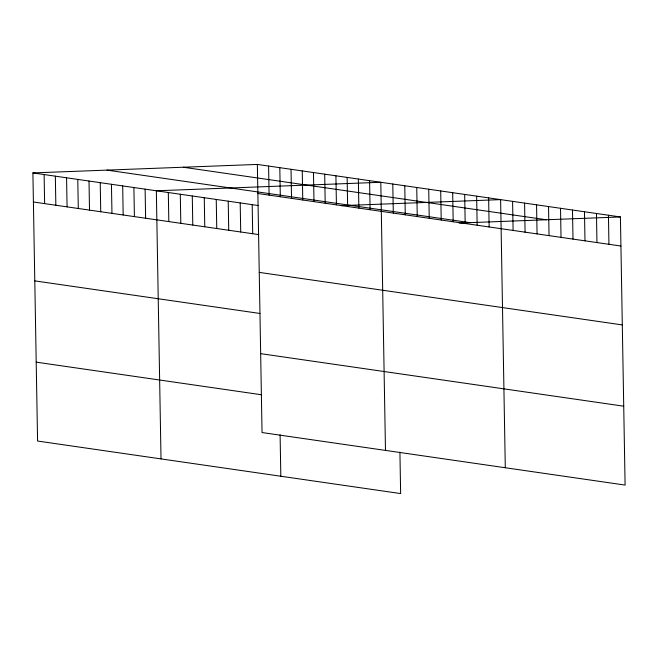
<?xml version="1.0" encoding="UTF-8"?>
<svg xmlns="http://www.w3.org/2000/svg" width="658" height="658" viewBox="0 0 658 658"><rect width="100%" height="100%" fill="white"/><g stroke="black" fill="none" stroke-linecap="round" stroke-linejoin="round"><path stroke-width="0.99" d="M399.916 452.112L400.64 493.574L37.58 441.041L32.9 172.922L257.36 164.426L620.42 216.959L625.1 485.078L262.04 432.545L257.36 164.426M341.329 205.65L500.615 199.621L505.295 467.739M459.169 223.062L620.42 216.959M183.294 167.231L546.346 219.764M106.974 170.118L470.026 222.651M257.87 193.501L620.93 246.034M32.9 172.922L258.175 205.518M33.41 201.998L258.684 234.593M259.252 272.387L622.303 324.92M34.784 280.884L260.058 313.479M260.667 353.659L623.726 406.192M36.206 362.155L261.481 394.751M608.436 215.224L608.946 244.299M596.461 213.488L596.962 242.563M584.477 211.753L584.987 240.828M572.493 210.025L573.003 239.101M560.517 208.29L561.027 237.365M548.533 206.554L549.043 235.63M536.558 204.819L537.06 233.894M524.574 203.092L525.084 232.159M512.59 201.356L513.1 230.432M488.631 197.885L489.141 226.961M476.647 196.158L477.157 225.225M464.671 194.423L465.173 223.498M452.688 192.687L453.197 221.762M440.704 190.952L441.214 220.027M428.728 189.216L429.238 218.291M416.744 187.489L417.254 216.564M404.769 185.753L405.27 214.829M392.785 184.018L393.295 213.093M385.481 450.409L380.801 182.282L156.341 190.779L161.021 458.906M369.582 180.662L370.092 209.738M358.363 179.042L358.865 208.117M347.136 177.413L347.646 206.489M335.917 175.793L336.427 204.868M324.698 174.164L325.2 203.24M313.471 172.544L313.981 201.619M302.252 170.924L302.762 199.991M291.033 169.295L291.535 198.371M279.806 167.675L280.316 196.75M280.102 434.774L280.826 476.236M268.587 166.046L269.097 195.122M252.187 204.654L252.697 233.722M240.203 202.919L240.713 231.994M228.227 201.184L228.729 230.259M216.243 199.448L216.753 228.523M204.26 197.713L204.77 226.788M192.284 195.985L192.786 225.061M180.3 194.25L180.81 223.325M168.316 192.514L168.826 221.59M145.114 189.159L145.624 218.234M133.895 187.538L134.405 216.614M122.676 185.91L123.178 214.985M111.449 184.289L111.959 213.365M100.23 182.661L100.74 211.736M89.011 181.04L89.513 210.116M77.784 179.42L78.294 208.496M66.565 177.792L67.075 206.867M55.346 176.171L55.848 205.247M44.119 174.543L44.629 203.618"/></g></svg>
